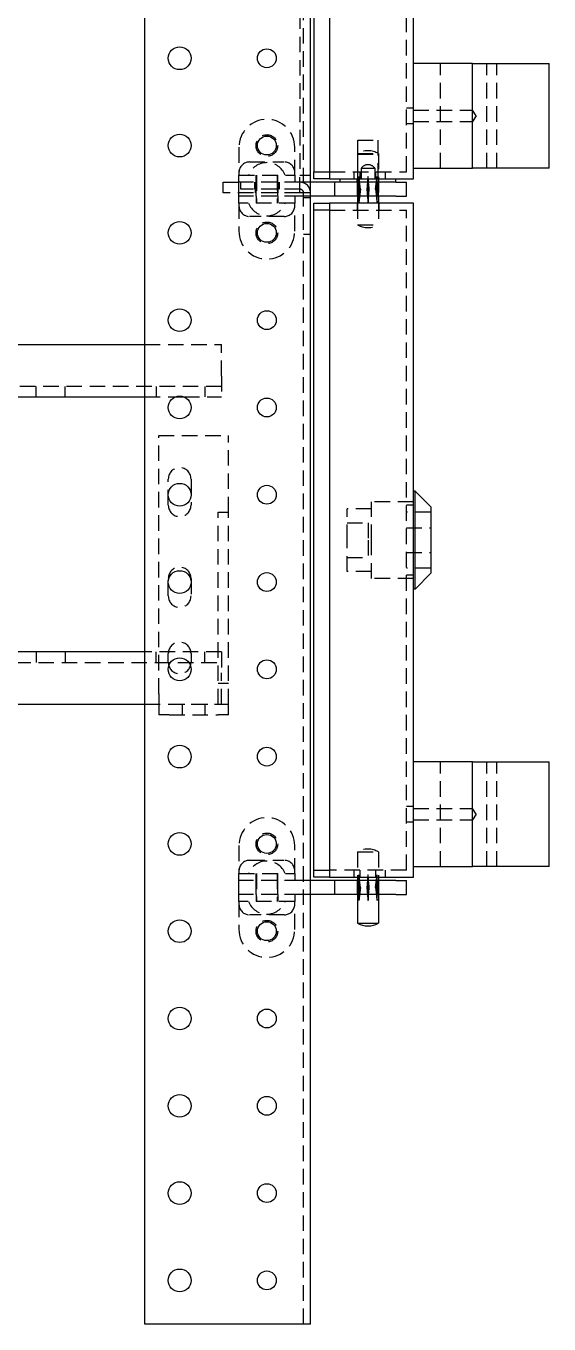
# Model space of a CAD drawing. Header units: millimetres. Extents: x -116965 to 323937, y 291661 to 566926.
# Drawn here: x -11782 to -11674.9, y 325881.8 to 326147.3 of the extents above; entities that cross this region are included whole.
import ezdxf

# ---------------------------------------------------------------- set-up
doc = ezdxf.new("R2010")
doc.units = ezdxf.units.MM
doc.linetypes.add('HIDDEN2', pattern=[4.7625, 3.175, -1.5875])
doc.layers.add('ALPHA', color=255, linetype='Continuous')
doc.layers.add('Pointille_Court', color=40, linetype='HIDDEN2', lineweight=25)

msp = doc.modelspace()

# ---------------------------------------------------------------- linework, layer by layer
at = {"layer": 'ALPHA'}
for p, q in [((-11757.658354, 325881.804662), (-11757.658354, 326596.090376)), ((-11723.729782, 325881.804662), (-11723.729782, 326596.090376)), ((-11719.801211, 326539.661805), (-11719.801211, 326116.090376)), ((-11702.658354, 326116.090376), (-11702.658354, 326539.661805)), ((-11723.015496, 326185.37609), (-11723.015496, 326117.518947)), ((-11690.515496, 326139.661805), (-11702.658354, 326139.661805)), ((-11690.515496, 326118.233233), (-11690.515496, 326139.661805)), ((-11690.515496, 326139.661805), (-11674.866783, 326139.661805)), ((-11674.866783, 326118.233233), (-11674.866783, 326139.661805)), ((-11702.658354, 326118.233233), (-11690.515496, 326118.233233)), ((-11674.866783, 326118.233233), (-11690.515496, 326118.233233)), ((-11718.729782, 326115.37609), (-11723.729782, 326115.37609)), ((-11723.015496, 326116.090376), (-11723.015496, 326117.518947)), ((-11723.015496, 326117.518947), (-11719.801211, 326117.518947)), ((-11719.801211, 326116.090376), (-11723.015496, 326116.090376)), ((-11719.801211, 326116.090376), (-11702.658354, 326116.090376)), ((-11718.729782, 326112.518947), (-11718.729782, 326115.37609)), ((-11706.229782, 326115.37609), (-11718.729782, 326115.37609)), ((-11717.658354, 326115.37609), (-11717.658354, 326116.090376)), ((-11706.229782, 326115.37609), (-11706.229782, 326116.090376)), ((-11706.229782, 326115.37609), (-11704.086925, 326115.37609)), ((-11704.086925, 326112.518947), (-11704.086925, 326115.37609)), ((-11718.729782, 326112.518947), (-11723.729782, 326112.518947)), ((-11706.229782, 326112.518947), (-11718.729782, 326112.518947)), ((-11714.086925, 326112.518947), (-11714.086925, 326111.090376)), ((-11709.801211, 326112.518947), (-11709.801211, 326111.090376)), ((-11706.229782, 326112.518947), (-11704.086925, 326112.518947)), ((-11723.015496, 326109.661805), (-11723.015496, 326111.090376)), ((-11723.015496, 326111.090376), (-11719.801211, 326111.090376)), ((-11702.658354, 326111.090376), (-11719.801211, 326111.090376)), ((-11719.801211, 326111.090376), (-11719.801211, 325973.233233)), ((-11702.658354, 325973.233233), (-11702.658354, 326111.090376)), ((-11723.015496, 325974.661805), (-11723.015496, 326109.661805)), ((-11719.801211, 326109.661805), (-11723.015496, 326109.661805)), ((-11808.015496, 326082.161805), (-11757.658354, 326082.161805)), ((-11784.086925, 326071.447519), (-11757.658354, 326071.447519)), ((-11751.408354, 326071.447519), (-11749.622639, 326071.447519)), ((-11702.301211, 326052.161805), (-11702.658354, 326052.161805)), ((-11699.086925, 326048.947519), (-11702.301211, 326052.161805)), ((-11702.301211, 326042.161805), (-11702.301211, 326052.161805)), ((-11699.086925, 326048.947519), (-11699.086925, 326042.161805)), ((-11702.301211, 326032.161805), (-11702.301211, 326042.161805)), ((-11699.086925, 326042.161805), (-11699.086925, 326035.37609)), ((-11699.086925, 326035.37609), (-11702.301211, 326032.161805)), ((-11702.301211, 326032.161805), (-11702.658354, 326032.161805)), ((-11757.658354, 326019.304662), (-11784.086925, 326019.304662)), ((-11808.015496, 326008.590376), (-11757.658354, 326008.590376)), ((-11690.515496, 325996.804662), (-11702.658354, 325996.804662)), ((-11690.515496, 325975.37609), (-11690.515496, 325996.804662)), ((-11690.515496, 325996.804662), (-11674.866783, 325996.804662)), ((-11674.866783, 325975.37609), (-11674.866783, 325996.804662)), ((-11723.015496, 325973.233233), (-11723.015496, 325974.661805)), ((-11723.015496, 325974.661805), (-11719.801211, 325974.661805)), ((-11702.658354, 325975.37609), (-11690.515496, 325975.37609)), ((-11674.866783, 325975.37609), (-11690.515496, 325975.37609)), ((-11718.729782, 325972.518947), (-11723.729782, 325972.518947)), ((-11719.801211, 325973.233233), (-11723.015496, 325973.233233)), ((-11719.801211, 325973.233233), (-11702.658354, 325973.233233)), ((-11718.729782, 325969.661805), (-11718.729782, 325972.518947)), ((-11706.229782, 325972.518947), (-11718.729782, 325972.518947)), ((-11714.086925, 325973.233233), (-11714.086925, 325972.518947)), ((-11709.801211, 325973.233233), (-11709.801211, 325972.518947)), ((-11706.229782, 325972.518947), (-11704.086925, 325972.518947)), ((-11704.086925, 325969.661805), (-11704.086925, 325972.518947)), ((-11718.729782, 325969.661805), (-11723.729782, 325969.661805)), ((-11706.229782, 325969.661805), (-11718.729782, 325969.661805)), ((-11714.086925, 325969.661805), (-11714.086925, 325963.804662)), ((-11709.801211, 325969.661805), (-11709.801211, 325963.804662)), ((-11706.229782, 325969.661805), (-11704.086925, 325969.661805)), ((-11714.086925, 325963.804662), (-11709.801211, 325963.804662)), ((-11723.729782, 325881.804662), (-11757.658354, 325881.804662))]:
    msp.add_line(p, q, dxfattribs=at)
for centre, radius in [((-11750.515496, 326140.733233), 2.321429), ((-11732.658354, 326140.733233), 1.928571), ((-11750.515496, 326122.87609), 2.321429), ((-11732.658354, 326122.87609), 1.928571), ((-11750.515496, 326105.018947), 2.321429), ((-11732.658354, 326105.018947), 1.928571), ((-11750.515496, 326087.161805), 2.321429), ((-11732.658354, 326087.161805), 1.928571), ((-11750.515496, 326069.304662), 2.321429), ((-11732.658354, 326069.304662), 1.928571), ((-11750.515496, 326051.447519), 2.321429), ((-11732.658354, 326051.447519), 1.928571), ((-11750.515496, 326033.590376), 2.321429), ((-11732.658354, 326033.590376), 1.928571), ((-11750.515496, 326015.733233), 2.321429), ((-11732.658354, 326015.733233), 1.928571), ((-11750.515496, 325997.87609), 2.321429), ((-11732.658354, 325997.87609), 1.928571), ((-11750.515496, 325980.018947), 2.321429), ((-11732.658354, 325980.018947), 1.928571), ((-11750.515496, 325962.161805), 2.321429), ((-11732.658354, 325962.161805), 1.928571), ((-11750.515496, 325944.304662), 2.321429), ((-11732.658354, 325944.304662), 1.928571), ((-11750.515496, 325926.447519), 2.321429), ((-11732.658354, 325926.447519), 1.928571), ((-11750.515496, 325908.590376), 2.321429), ((-11732.658354, 325908.590376), 1.928571), ((-11750.515496, 325890.733233), 2.321429), ((-11732.658354, 325890.733233), 1.928571)]:
    msp.add_circle(centre, radius, dxfattribs=at)
msp.add_arc((-11711.944068, 325967.536805), 4.303571, 240.13716564, 299.86283436, dxfattribs=at)
for centre, major_axis, ratio, start_param, end_param in [((-11711.944068, 326126.935975), (0.178496, 27.382401), 0.0779847629, 2.1257914248, 2.1777898095), ((-11711.944068, 326126.935975), (-1.940249, -27.382328), 0.0332164699, 5.2692293627, 5.3212277474), ((-11711.944068, 326126.935975), (1.940249, -27.382328), 0.0332164699, 0.9619575598, 1.0139559445), ((-11711.944068, 326126.935975), (-0.178496, 27.382401), 0.0779847629, 4.1053954977, 4.1573938823), ((-11711.944068, 325958.10192), (0.178496, -27.382401), 0.0779847629, 4.1264089205, 4.1573938823), ((-11711.944068, 325958.10192), (-1.940249, 27.382328), 0.0332164699, 0.9829709826, 1.0139559445), ((-11711.944068, 325958.10192), (1.940249, 27.382328), 0.0332164699, 5.2692293627, 5.3002143246), ((-11711.944068, 325958.10192), (-0.178496, -27.382401), 0.0779847629, 2.1257914248, 2.1567763867), ((-11711.944068, 325984.078832), (0.178496, 27.382401), 0.0779847629, 2.1257914248, 2.1777898095), ((-11711.944068, 325984.078832), (-1.940249, -27.382328), 0.0332164699, 5.2692293627, 5.3212277474), ((-11711.944068, 325984.078832), (1.940249, -27.382328), 0.0332164699, 0.9619575598, 1.0139559445), ((-11711.944068, 325984.078832), (-0.178496, 27.382401), 0.0779847629, 4.1053954977, 4.1573938823)]:
    msp.add_ellipse(centre, major_axis=major_axis, ratio=ratio, start_param=start_param, end_param=end_param, dxfattribs=at)
at = {"layer": 'Pointille_Court'}
for p, q in [((-11725.158354, 325881.804662), (-11725.158354, 326596.090376)), ((-11704.086925, 326117.518947), (-11704.086925, 326538.233233)), ((-11725.872639, 326183.233233), (-11725.872639, 326116.804662)), ((-11697.086271, 326118.233233), (-11697.086271, 326139.661805)), ((-11687.636142, 326118.233233), (-11687.636142, 326139.661805)), ((-11685.581069, 326118.233233), (-11685.581069, 326139.661805)), ((-11702.658354, 326130.554662), (-11704.086925, 326130.554662)), ((-11702.658354, 326130.090376), (-11690.515496, 326130.090376)), ((-11689.828799, 326128.947519), (-11690.515496, 326130.090376)), ((-11689.828799, 326128.947519), (-11690.515496, 326127.804662)), ((-11702.658354, 326127.340376), (-11704.086925, 326127.340376)), ((-11702.658354, 326127.804662), (-11690.515496, 326127.804662)), ((-11714.051195, 326116.090376), (-11714.051195, 326123.947519)), ((-11714.051195, 326123.947519), (-11709.836909, 326123.947519)), ((-11709.836909, 326116.090376), (-11709.836909, 326123.947519)), ((-11738.372639, 326122.518947), (-11738.372639, 326116.804662)), ((-11726.944068, 326116.804662), (-11726.944068, 326122.518947)), ((-11714.086925, 326121.233233), (-11714.086925, 326112.518947)), ((-11714.086925, 326121.233233), (-11709.801211, 326121.233233)), ((-11714.051195, 326121.090376), (-11709.836909, 326121.090376)), ((-11709.801211, 326121.233233), (-11709.801211, 326112.518947)), ((-11736.229782, 326119.518947), (-11729.086925, 326119.518947)), ((-11713.372639, 326118.233233), (-11713.372639, 326116.090376)), ((-11713.372639, 326118.233233), (-11710.515496, 326118.233233)), ((-11710.515496, 326118.233233), (-11710.515496, 326116.090376)), ((-11741.586925, 326113.233233), (-11741.586925, 326115.37609)), ((-11741.586925, 326115.37609), (-11738.372639, 326115.37609)), ((-11738.372639, 326116.804662), (-11726.944068, 326116.804662)), ((-11738.372639, 326115.37609), (-11738.372639, 326116.804662)), ((-11738.372639, 326112.518947), (-11738.372639, 326115.37609)), ((-11725.872639, 326115.37609), (-11738.372639, 326115.37609)), ((-11738.015496, 326113.947519), (-11738.015496, 326115.37609)), ((-11735.158354, 326115.37609), (-11735.158354, 326113.947519)), ((-11734.979782, 326113.233233), (-11734.979782, 326115.37609)), ((-11734.872639, 326115.37609), (-11734.872639, 326116.804662)), ((-11734.872639, 326112.518947), (-11734.872639, 326115.37609)), ((-11734.801211, 326116.804662), (-11734.801211, 326111.090376)), ((-11730.515496, 326116.804662), (-11730.515496, 326111.090376)), ((-11730.444068, 326115.37609), (-11730.444068, 326116.804662)), ((-11730.444068, 326112.518947), (-11730.444068, 326115.37609)), ((-11730.336925, 326113.233233), (-11730.336925, 326115.37609)), ((-11730.158354, 326115.37609), (-11730.158354, 326113.947519)), ((-11726.944068, 326116.804662), (-11726.944068, 326115.37609)), ((-11725.872639, 326113.233233), (-11725.872639, 326116.804662)), ((-11725.872639, 326116.804662), (-11723.729782, 326116.804662)), ((-11723.729782, 326115.37609), (-11725.872639, 326115.37609)), ((-11719.801211, 326117.518947), (-11704.086925, 326117.518947)), ((-11714.801211, 326116.090376), (-11714.801211, 326117.518947)), ((-11714.158354, 326115.37609), (-11714.158354, 326116.090376)), ((-11714.086925, 326112.518947), (-11714.086925, 326115.37609)), ((-11713.488426, 326113.947519), (-11713.799837, 326116.566566)), ((-11713.551211, 326116.090376), (-11713.551211, 326117.518947)), ((-11711.944068, 326113.947519), (-11711.944068, 326116.566566)), ((-11710.39971, 326113.947519), (-11710.088299, 326116.566566)), ((-11710.336925, 326116.090376), (-11710.336925, 326117.518947)), ((-11709.801211, 326112.518947), (-11709.801211, 326115.37609)), ((-11709.729782, 326115.37609), (-11709.729782, 326116.090376)), ((-11708.372639, 326116.090376), (-11708.372639, 326117.518947)), ((-11725.872639, 326113.233233), (-11741.586925, 326113.233233)), ((-11725.872639, 326112.518947), (-11738.372639, 326112.518947)), ((-11738.372639, 326111.090376), (-11738.372639, 326112.518947)), ((-11725.872639, 326113.947519), (-11738.015496, 326113.947519)), ((-11734.872639, 326112.518947), (-11734.872639, 326111.090376)), ((-11730.444068, 326112.518947), (-11730.444068, 326111.090376)), ((-11726.944068, 326112.518947), (-11726.944068, 326111.090376)), ((-11723.729782, 326113.233233), (-11725.872639, 326113.233233)), ((-11723.729782, 326112.518947), (-11725.872639, 326112.518947)), ((-11713.488426, 326113.947519), (-11713.909877, 326113.994971)), ((-11713.909877, 326113.900067), (-11713.488426, 326113.947519)), ((-11713.908195, 326113.947519), (-11713.668109, 326113.947519)), ((-11713.488426, 326113.947519), (-11713.906499, 326113.995101)), ((-11713.488426, 326113.947519), (-11713.906499, 326113.899937)), ((-11713.488426, 326113.947519), (-11713.799837, 326111.328471)), ((-11713.670619, 326113.995101), (-11713.488426, 326113.947519)), ((-11713.670619, 326113.899937), (-11713.488426, 326113.947519)), ((-11713.488426, 326113.947519), (-11713.668109, 326113.947519)), ((-11713.665602, 326113.994971), (-11713.488426, 326113.947519)), ((-11713.488426, 326113.947519), (-11713.665602, 326113.900067)), ((-11712.188342, 326113.994971), (-11711.944068, 326113.947519)), ((-11711.944068, 326113.947519), (-11712.188342, 326113.900067)), ((-11711.944068, 326113.947519), (-11712.184153, 326113.947519)), ((-11712.179948, 326113.995101), (-11711.944068, 326113.947519)), ((-11712.179948, 326113.899937), (-11711.944068, 326113.947519)), ((-11711.944068, 326113.947519), (-11711.708188, 326113.995101)), ((-11711.944068, 326113.947519), (-11711.699793, 326113.994971)), ((-11711.944068, 326113.947519), (-11711.944068, 326111.328471)), ((-11711.703982, 326113.947519), (-11711.944068, 326113.947519)), ((-11711.699793, 326113.900067), (-11711.944068, 326113.947519)), ((-11711.944068, 326113.947519), (-11711.708188, 326113.899937)), ((-11710.39971, 326113.947519), (-11710.217516, 326113.995101)), ((-11709.981637, 326113.995101), (-11710.39971, 326113.947519)), ((-11709.978259, 326113.994971), (-11710.39971, 326113.947519)), ((-11710.39971, 326113.947519), (-11710.222533, 326113.994971)), ((-11710.39971, 326113.947519), (-11710.088299, 326111.328471)), ((-11710.220026, 326113.947519), (-11710.39971, 326113.947519)), ((-11709.981637, 326113.899937), (-11710.39971, 326113.947519)), ((-11710.39971, 326113.947519), (-11709.978259, 326113.900067)), ((-11710.222533, 326113.900067), (-11710.39971, 326113.947519)), ((-11710.39971, 326113.947519), (-11710.217516, 326113.899937)), ((-11710.220026, 326113.947519), (-11709.979941, 326113.947519)), ((-11738.372639, 326111.090376), (-11738.372639, 326105.37609)), ((-11726.944068, 326111.090376), (-11738.372639, 326111.090376)), ((-11726.944068, 326105.37609), (-11726.944068, 326111.090376)), ((-11723.729782, 326112.161805), (-11725.158354, 326112.161805)), ((-11714.158354, 326111.090376), (-11714.158354, 326109.661805)), ((-11714.086925, 326111.090376), (-11714.086925, 326106.661805)), ((-11709.801211, 326111.090376), (-11709.801211, 326106.661805)), ((-11709.729782, 326111.090376), (-11709.729782, 326109.661805)), ((-11729.086925, 326108.37609), (-11736.229782, 326108.37609)), ((-11719.801211, 326109.661805), (-11704.086925, 326109.661805)), ((-11704.086925, 325974.661805), (-11704.086925, 326109.661805)), ((-11723.729782, 326104.661805), (-11725.158354, 326104.661805)), ((-11714.086925, 326106.661805), (-11709.801211, 326106.661805)), ((-11757.658354, 326082.161805), (-11741.944068, 326082.161805)), ((-11741.944068, 326075.733233), (-11741.944068, 326082.161805)), ((-11741.944068, 326075.733233), (-11741.944068, 326071.447519)), ((-11741.944068, 326073.590376), (-11808.015496, 326073.590376)), ((-11779.908354, 326071.447519), (-11779.908354, 326073.590376)), ((-11773.979782, 326071.447519), (-11773.979782, 326073.590376)), ((-11755.336925, 326073.590376), (-11755.336925, 326071.447519)), ((-11745.336925, 326073.590376), (-11745.336925, 326071.447519)), ((-11757.658354, 326071.447519), (-11751.408354, 326071.447519)), ((-11749.622639, 326071.447519), (-11741.944068, 326071.447519)), ((-11754.801211, 326063.590376), (-11740.515496, 326063.590376)), ((-11754.801211, 326010.733233), (-11754.801211, 326063.590376)), ((-11740.515496, 326047.87609), (-11740.515496, 326063.590376)), ((-11752.836925, 326049.304662), (-11752.836925, 326054.661805)), ((-11748.194068, 326054.661805), (-11748.194068, 326049.304662)), ((-11702.658354, 326050.018947), (-11711.229782, 326050.018947)), ((-11711.229782, 326042.161805), (-11711.229782, 326050.018947)), ((-11702.658354, 326049.304662), (-11704.086925, 326049.304662)), ((-11742.658354, 326008.590376), (-11742.658354, 326047.87609)), ((-11742.658354, 326047.87609), (-11740.515496, 326047.87609)), ((-11740.515496, 326008.590376), (-11740.515496, 326047.87609)), ((-11711.229782, 326048.590376), (-11716.229782, 326048.590376)), ((-11716.229782, 326042.161805), (-11716.229782, 326048.590376)), ((-11699.086925, 326047.87609), (-11704.086925, 326047.87609)), ((-11716.229782, 326045.733233), (-11711.944068, 326045.733233)), ((-11711.944068, 326045.733233), (-11711.944068, 326042.161805)), ((-11704.086925, 326044.661805), (-11699.086925, 326044.661805)), ((-11716.229782, 326035.733233), (-11716.229782, 326042.161805)), ((-11711.944068, 326042.161805), (-11711.944068, 326038.590376)), ((-11711.229782, 326034.304662), (-11711.229782, 326042.161805)), ((-11716.229782, 326038.590376), (-11711.944068, 326038.590376)), ((-11704.086925, 326039.661805), (-11699.086925, 326039.661805)), ((-11711.229782, 326035.733233), (-11716.229782, 326035.733233)), ((-11699.086925, 326036.447519), (-11704.086925, 326036.447519)), ((-11752.836925, 326030.733233), (-11752.836925, 326034.304662)), ((-11748.194068, 326034.304662), (-11748.194068, 326030.733233)), ((-11702.658354, 326034.304662), (-11711.229782, 326034.304662)), ((-11702.658354, 326035.018947), (-11704.086925, 326035.018947)), ((-11808.015496, 326017.161805), (-11741.944068, 326017.161805)), ((-11779.908354, 326019.304662), (-11779.908354, 326017.161805)), ((-11773.979782, 326019.304662), (-11773.979782, 326017.161805)), ((-11741.944068, 326019.304662), (-11757.658354, 326019.304662)), ((-11755.336925, 326017.161805), (-11755.336925, 326019.304662)), ((-11752.836925, 326017.161805), (-11752.836925, 326018.947519)), ((-11748.194068, 326018.947519), (-11748.194068, 326017.161805)), ((-11745.336925, 326017.161805), (-11745.336925, 326019.304662)), ((-11741.944068, 326019.304662), (-11741.944068, 326015.018947)), ((-11741.944068, 326008.590376), (-11741.944068, 326015.018947)), ((-11742.658354, 326012.87609), (-11740.515496, 326012.87609)), ((-11754.801211, 326010.733233), (-11754.801211, 326008.590376)), ((-11757.658354, 326008.590376), (-11741.944068, 326008.590376)), ((-11754.801211, 326008.590376), (-11754.801211, 326006.447519)), ((-11752.658354, 326006.447519), (-11754.801211, 326006.447519)), ((-11752.658354, 326008.590376), (-11742.658354, 326008.590376)), ((-11752.658354, 326006.447519), (-11742.658354, 326006.447519)), ((-11749.979782, 326008.590376), (-11749.979782, 326006.447519)), ((-11745.336925, 326008.590376), (-11745.336925, 326006.447519)), ((-11740.515496, 326006.447519), (-11742.658354, 326006.447519)), ((-11741.944068, 326008.590376), (-11740.515496, 326008.590376)), ((-11740.515496, 326006.447519), (-11740.515496, 326008.590376)), ((-11697.086271, 325975.37609), (-11697.086271, 325996.804662)), ((-11687.636142, 325975.37609), (-11687.636142, 325996.804662)), ((-11685.581069, 325975.37609), (-11685.581069, 325996.804662)), ((-11702.658354, 325987.697519), (-11704.086925, 325987.697519)), ((-11702.658354, 325987.233233), (-11690.515496, 325987.233233)), ((-11702.658354, 325984.947519), (-11690.515496, 325984.947519)), ((-11689.828799, 325986.090376), (-11690.515496, 325987.233233)), ((-11689.828799, 325986.090376), (-11690.515496, 325984.947519)), ((-11702.658354, 325984.483233), (-11704.086925, 325984.483233)), ((-11738.372639, 325979.661805), (-11738.372639, 325973.947519)), ((-11726.944068, 325973.947519), (-11726.944068, 325979.661805)), ((-11714.086925, 325978.37609), (-11714.086925, 325973.233233)), ((-11714.086925, 325978.37609), (-11709.801211, 325978.37609)), ((-11709.801211, 325978.37609), (-11709.801211, 325973.233233)), ((-11736.229782, 325976.661805), (-11729.086925, 325976.661805)), ((-11704.086925, 325974.661805), (-11719.801211, 325974.661805)), ((-11714.801211, 325973.233233), (-11714.801211, 325974.661805)), ((-11713.551211, 325973.233233), (-11713.551211, 325974.661805)), ((-11710.336925, 325973.233233), (-11710.336925, 325974.661805)), ((-11708.372639, 325973.233233), (-11708.372639, 325974.661805)), ((-11738.372639, 325973.947519), (-11726.944068, 325973.947519)), ((-11738.372639, 325972.518947), (-11738.372639, 325973.947519)), ((-11738.372639, 325969.661805), (-11738.372639, 325972.518947)), ((-11725.872639, 325972.518947), (-11738.372639, 325972.518947)), ((-11734.872639, 325972.518947), (-11734.872639, 325973.947519)), ((-11734.872639, 325969.661805), (-11734.872639, 325972.518947)), ((-11734.801211, 325973.947519), (-11734.801211, 325968.233233)), ((-11730.515496, 325973.947519), (-11730.515496, 325968.233233)), ((-11730.444068, 325972.518947), (-11730.444068, 325973.947519)), ((-11730.444068, 325969.661805), (-11730.444068, 325972.518947)), ((-11726.944068, 325973.947519), (-11726.944068, 325972.518947)), ((-11723.729782, 325972.518947), (-11725.872639, 325972.518947)), ((-11714.086925, 325969.661805), (-11714.086925, 325972.518947)), ((-11714.086925, 325972.518947), (-11714.086925, 325969.661805)), ((-11713.488426, 325971.090376), (-11713.799837, 325973.709424)), ((-11711.944068, 325971.090376), (-11711.944068, 325973.709424)), ((-11710.39971, 325971.090376), (-11710.088299, 325973.709424)), ((-11709.801211, 325969.661805), (-11709.801211, 325972.518947)), ((-11709.801211, 325972.518947), (-11709.801211, 325969.661805)), ((-11725.872639, 325969.661805), (-11738.372639, 325969.661805)), ((-11738.372639, 325968.233233), (-11738.372639, 325969.661805)), ((-11734.872639, 325969.661805), (-11734.872639, 325968.233233)), ((-11730.444068, 325969.661805), (-11730.444068, 325968.233233)), ((-11726.944068, 325969.661805), (-11726.944068, 325968.233233)), ((-11723.729782, 325969.661805), (-11725.872639, 325969.661805)), ((-11713.488426, 325971.090376), (-11713.909877, 325971.137828)), ((-11713.909877, 325971.042924), (-11713.488426, 325971.090376)), ((-11713.908195, 325971.090376), (-11713.668109, 325971.090376)), ((-11713.488426, 325971.090376), (-11713.906499, 325971.137958)), ((-11713.488426, 325971.090376), (-11713.906499, 325971.042794)), ((-11713.488426, 325971.090376), (-11713.799837, 325968.471328)), ((-11713.670619, 325971.137958), (-11713.488426, 325971.090376)), ((-11713.670619, 325971.042794), (-11713.488426, 325971.090376)), ((-11713.488426, 325971.090376), (-11713.668109, 325971.090376)), ((-11713.665602, 325971.137828), (-11713.488426, 325971.090376)), ((-11713.488426, 325971.090376), (-11713.665602, 325971.042924)), ((-11712.188342, 325971.137828), (-11711.944068, 325971.090376)), ((-11711.944068, 325971.090376), (-11712.188342, 325971.042924)), ((-11711.944068, 325971.090376), (-11712.184153, 325971.090376)), ((-11712.179948, 325971.137958), (-11711.944068, 325971.090376)), ((-11712.179948, 325971.042794), (-11711.944068, 325971.090376)), ((-11711.944068, 325971.090376), (-11711.708188, 325971.137958)), ((-11711.944068, 325971.090376), (-11711.699793, 325971.137828)), ((-11711.944068, 325971.090376), (-11711.944068, 325968.471328)), ((-11711.703982, 325971.090376), (-11711.944068, 325971.090376)), ((-11711.699793, 325971.042924), (-11711.944068, 325971.090376)), ((-11711.944068, 325971.090376), (-11711.708188, 325971.042794)), ((-11710.39971, 325971.090376), (-11710.217516, 325971.137958)), ((-11709.981637, 325971.137958), (-11710.39971, 325971.090376)), ((-11709.978259, 325971.137828), (-11710.39971, 325971.090376)), ((-11710.39971, 325971.090376), (-11710.222533, 325971.137828)), ((-11710.39971, 325971.090376), (-11710.088299, 325968.471328)), ((-11710.220026, 325971.090376), (-11710.39971, 325971.090376)), ((-11709.981637, 325971.042794), (-11710.39971, 325971.090376)), ((-11710.39971, 325971.090376), (-11709.978259, 325971.042924)), ((-11710.222533, 325971.042924), (-11710.39971, 325971.090376)), ((-11710.39971, 325971.090376), (-11710.217516, 325971.042794)), ((-11710.220026, 325971.090376), (-11709.979941, 325971.090376)), ((-11738.372639, 325968.233233), (-11738.372639, 325962.518947)), ((-11726.944068, 325968.233233), (-11738.372639, 325968.233233)), ((-11726.944068, 325962.518947), (-11726.944068, 325968.233233)), ((-11729.086925, 325965.518947), (-11736.229782, 325965.518947))]:
    msp.add_line(p, q, dxfattribs=at)
for centre in [(-11732.658354, 326122.87609), (-11732.658354, 326105.018947), (-11732.658354, 325980.018947), (-11732.658354, 325962.161805)]:
    msp.add_circle(centre, 2.214286, dxfattribs=at)
for centre, radius, start, end in [((-11732.658354, 326122.518947), 5.714286, 0, 180), ((-11711.944068, 326117.50109), 4.303571, 60.13716564, 119.86283436), ((-11736.229782, 326117.37609), 2.142857, 90, 180), ((-11732.658354, 326115.356001), 4.020089, 21.12202138, 158.87797862), ((-11729.086925, 326117.37609), 2.142857, 0, 90), ((-11711.944068, 326117.161805), 1.785714, 36.86989764, 143.13010236), ((-11725.872639, 326113.233233), 2.142857, 0, 90), ((-11725.872639, 326113.233233), 0.714286, 0, 90), ((-11736.229782, 326110.518947), 2.142857, 180, 270), ((-11732.658354, 326112.539037), 4.020089, 201.12202138, 338.87797862), ((-11729.086925, 326110.518947), 2.142857, 270, 0), ((-11732.658354, 326105.37609), 5.714286, 180, 0), ((-11711.944068, 326110.393947), 4.303571, 240.13716564, 299.86283436), ((-11750.515496, 326054.661805), 2.321429, 0, 180), ((-11750.515496, 326049.304662), 2.321429, 180, 0), ((-11750.515496, 326034.304662), 2.321429, 0, 180), ((-11750.515496, 326030.733233), 2.321429, 180, 0), ((-11750.515496, 326018.947519), 2.321429, 0, 180), ((-11750.515496, 326017.161805), 2.321429, 180, 0), ((-11732.658354, 325979.661805), 5.714286, 0, 180), ((-11711.944068, 325974.643947), 4.303571, 60.13716564, 119.86283436), ((-11736.229782, 325974.518947), 2.142857, 90, 180), ((-11732.658354, 325972.498858), 4.020089, 21.12202138, 158.87797862), ((-11729.086925, 325974.518947), 2.142857, 0, 90), ((-11736.229782, 325967.661805), 2.142857, 180, 270), ((-11732.658354, 325969.681894), 4.020089, 201.12202138, 338.87797862), ((-11729.086925, 325967.661805), 2.142857, 270, 0), ((-11732.658354, 325962.518947), 5.714286, 180, 0)]:
    msp.add_arc(centre, radius, start, end, dxfattribs=at)
for centre, major_axis, ratio, start_param, end_param in [((-11711.944068, 326100.959062), (0.178496, -27.382401), 0.0779847629, 4.1053954977, 4.2156962226), ((-11711.944068, 326100.959062), (-1.940249, 27.382328), 0.0332164699, 0.9619575598, 1.0722582847), ((-11711.944068, 326100.959062), (1.764181, 27.382292), 0.0444209743, 0.9671731361, 1.077473861), ((-11711.944068, 326100.959062), (-1.764181, 27.382292), 0.0444209743, 5.2057114462, 5.3160121711), ((-11711.944068, 326100.959062), (1.940249, 27.382328), 0.0332164699, 5.2109270225, 5.3212277474), ((-11711.944068, 326100.959062), (-0.178496, -27.382401), 0.0779847629, 2.0674890846, 2.1777898095), ((-11711.944068, 326113.702682), (-2.142787, 0.255972), 0.0676868882, 5.8779727804, 5.8819151496), ((-11711.944068, 326126.935975), (0.178496, 27.382401), 0.0779847629, 2.0635467155, 2.0655141579), ((-11711.944068, 326100.959062), (0.178496, -27.382401), 0.0779847629, 4.2176711493, 4.2196385917), ((-11711.944068, 326114.192356), (2.142787, 0.255972), 0.0676868882, 3.5428628112, 3.5468051803), ((-11711.944068, 326126.935975), (0.178496, 27.382401), 0.0779847629, 2.0674890846, 2.1257914248), ((-11711.944068, 326126.935975), (-1.940249, -27.382328), 0.0332164699, 5.2109270225, 5.2692293627), ((-11711.944068, 326113.702682), (-2.142787, 0.255972), 0.0676868882, 5.6534289616, 5.6573713307), ((-11711.944068, 326114.192356), (2.142787, 0.255972), 0.0676868882, 3.7674066301, 3.7713489992), ((-11711.944068, 326126.935975), (-1.940249, -27.382328), 0.0332164699, 5.2069846534, 5.2089520958), ((-11711.944068, 326100.959062), (-1.940249, 27.382328), 0.0332164699, 1.0742332114, 1.0762006538), ((-11711.944068, 326113.702682), (-2.142857, 0), 0.1372965938, 4.8226897053, 4.8266320744), ((-11711.944068, 326126.935975), (1.764181, -27.382292), 0.0444209743, 5.2017690771, 5.2037365195), ((-11711.944068, 326100.959062), (1.764181, 27.382292), 0.0444209743, 1.0794487877, 1.0814162301), ((-11711.944068, 326114.192356), (2.142857, 0), 0.1372965938, 4.5981458864, 4.6020882555), ((-11711.944068, 326126.935975), (1.764181, -27.382292), 0.0444209743, 5.2057114462, 5.3160121711), ((-11711.944068, 326126.935975), (-1.764181, -27.382292), 0.0444209743, 0.9671731361, 1.077473861), ((-11711.944068, 326113.702682), (-2.142857, 0), 0.1372965938, 4.5981458864, 4.6020882555), ((-11711.944068, 326114.192356), (2.142857, 0), 0.1372965938, 4.8226897053, 4.8266320744), ((-11711.944068, 326126.935975), (-1.764181, -27.382292), 0.0444209743, 1.0794487877, 1.0814162301), ((-11711.944068, 326100.959062), (-1.764181, 27.382292), 0.0444209743, 5.2017690771, 5.2037365195), ((-11711.944068, 326113.702682), (-2.142787, -0.255972), 0.0676868882, 3.7674066301, 3.7713489992), ((-11711.944068, 326126.935975), (1.940249, -27.382328), 0.0332164699, 1.0742332114, 1.0762006538), ((-11711.944068, 326100.959062), (1.940249, 27.382328), 0.0332164699, 5.2069846534, 5.2089520958), ((-11711.944068, 326114.192356), (2.142787, -0.255972), 0.0676868882, 5.6534289616, 5.6573713307), ((-11711.944068, 326126.935975), (1.940249, -27.382328), 0.0332164699, 1.0139559445, 1.0722582847), ((-11711.944068, 326126.935975), (-0.178496, 27.382401), 0.0779847629, 4.1573938823, 4.2156962226), ((-11711.944068, 326113.702682), (-2.142787, -0.255972), 0.0676868882, 3.5428628112, 3.5468051803), ((-11711.944068, 326114.192356), (2.142787, -0.255972), 0.0676868882, 5.8779727804, 5.8819151496), ((-11711.944068, 326126.935975), (-0.178496, 27.382401), 0.0779847629, 4.2176711493, 4.2196385917), ((-11711.944068, 326100.959062), (-0.178496, -27.382401), 0.0779847629, 2.0635467155, 2.0655141579), ((-11711.944068, 325958.10192), (0.178496, -27.382401), 0.0779847629, 4.1573938823, 4.2156962226), ((-11711.944068, 325958.10192), (0.178496, -27.382401), 0.0779847629, 4.1053954977, 4.1264089205), ((-11711.944068, 325958.10192), (-1.940249, 27.382328), 0.0332164699, 0.9619575598, 0.9829709826), ((-11711.944068, 325958.10192), (-1.940249, 27.382328), 0.0332164699, 1.0139559445, 1.0722582847), ((-11711.944068, 325958.10192), (1.764181, 27.382292), 0.0444209743, 0.9671731361, 1.077473861), ((-11711.944068, 325958.10192), (-1.764181, 27.382292), 0.0444209743, 5.2057114462, 5.3160121711), ((-11711.944068, 325958.10192), (1.940249, 27.382328), 0.0332164699, 5.2109270225, 5.2692293627), ((-11711.944068, 325958.10192), (1.940249, 27.382328), 0.0332164699, 5.3002143246, 5.3212277474), ((-11711.944068, 325958.10192), (-0.178496, -27.382401), 0.0779847629, 2.1567763867, 2.1777898095), ((-11711.944068, 325958.10192), (-0.178496, -27.382401), 0.0779847629, 2.0674890846, 2.1257914248), ((-11711.944068, 325970.845539), (-2.142787, 0.255972), 0.0676868882, 5.8779727804, 5.8819151496), ((-11711.944068, 325984.078832), (0.178496, 27.382401), 0.0779847629, 2.0635467155, 2.0655141579), ((-11711.944068, 325958.10192), (0.178496, -27.382401), 0.0779847629, 4.2176711493, 4.2196385917), ((-11711.944068, 325971.335213), (2.142787, 0.255972), 0.0676868882, 3.5428628112, 3.5468051803), ((-11711.944068, 325984.078832), (0.178496, 27.382401), 0.0779847629, 2.0674890846, 2.1257914248), ((-11711.944068, 325984.078832), (-1.940249, -27.382328), 0.0332164699, 5.2109270225, 5.2692293627), ((-11711.944068, 325970.845539), (-2.142787, 0.255972), 0.0676868882, 5.6534289616, 5.6573713307), ((-11711.944068, 325971.335213), (2.142787, 0.255972), 0.0676868882, 3.7674066301, 3.7713489992), ((-11711.944068, 325984.078832), (-1.940249, -27.382328), 0.0332164699, 5.2069846534, 5.2089520958), ((-11711.944068, 325958.10192), (-1.940249, 27.382328), 0.0332164699, 1.0742332114, 1.0762006538), ((-11711.944068, 325970.845539), (-2.142857, 0), 0.1372965938, 4.8226897053, 4.8266320744), ((-11711.944068, 325984.078832), (1.764181, -27.382292), 0.0444209743, 5.2017690771, 5.2037365195), ((-11711.944068, 325958.10192), (1.764181, 27.382292), 0.0444209743, 1.0794487877, 1.0814162301), ((-11711.944068, 325971.335213), (2.142857, 0), 0.1372965938, 4.5981458864, 4.6020882555), ((-11711.944068, 325984.078832), (1.764181, -27.382292), 0.0444209743, 5.2057114462, 5.3160121711), ((-11711.944068, 325984.078832), (-1.764181, -27.382292), 0.0444209743, 0.9671731361, 1.077473861), ((-11711.944068, 325970.845539), (-2.142857, 0), 0.1372965938, 4.5981458864, 4.6020882555), ((-11711.944068, 325971.335213), (2.142857, 0), 0.1372965938, 4.8226897053, 4.8266320744), ((-11711.944068, 325984.078832), (-1.764181, -27.382292), 0.0444209743, 1.0794487877, 1.0814162301), ((-11711.944068, 325958.10192), (-1.764181, 27.382292), 0.0444209743, 5.2017690771, 5.2037365195), ((-11711.944068, 325970.845539), (-2.142787, -0.255972), 0.0676868882, 3.7674066301, 3.7713489992), ((-11711.944068, 325984.078832), (1.940249, -27.382328), 0.0332164699, 1.0742332114, 1.0762006538), ((-11711.944068, 325958.10192), (1.940249, 27.382328), 0.0332164699, 5.2069846534, 5.2089520958), ((-11711.944068, 325971.335213), (2.142787, -0.255972), 0.0676868882, 5.6534289616, 5.6573713307), ((-11711.944068, 325984.078832), (1.940249, -27.382328), 0.0332164699, 1.0139559445, 1.0722582847), ((-11711.944068, 325984.078832), (-0.178496, 27.382401), 0.0779847629, 4.1573938823, 4.2156962226), ((-11711.944068, 325970.845539), (-2.142787, -0.255972), 0.0676868882, 3.5428628112, 3.5468051803), ((-11711.944068, 325971.335213), (2.142787, -0.255972), 0.0676868882, 5.8779727804, 5.8819151496), ((-11711.944068, 325984.078832), (-0.178496, 27.382401), 0.0779847629, 4.2176711493, 4.2196385917), ((-11711.944068, 325958.10192), (-0.178496, -27.382401), 0.0779847629, 2.0635467155, 2.0655141579)]:
    msp.add_ellipse(centre, major_axis=major_axis, ratio=ratio, start_param=start_param, end_param=end_param, dxfattribs=at)

doc.saveas('drawing.dxf')
